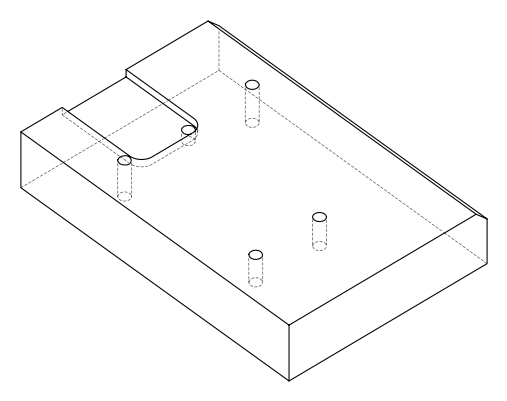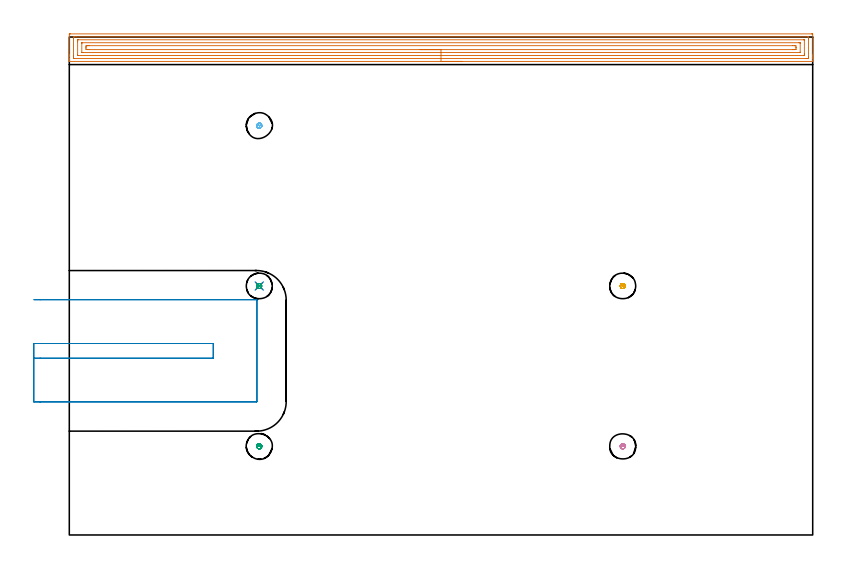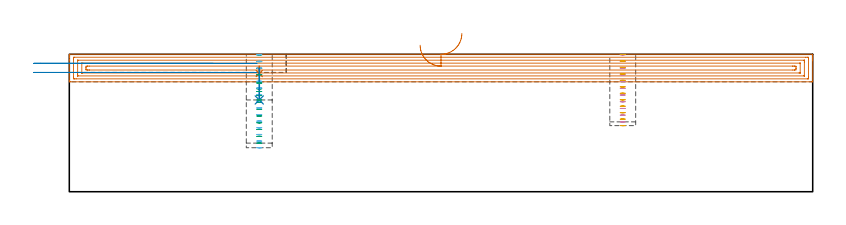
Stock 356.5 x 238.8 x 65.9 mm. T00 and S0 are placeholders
(PLAN: 9 operations, 5 tool changes, 19.2 min)
(1 AREA_MILL | FG_CHAMFER_SURFACE | UGT0205_001 | 14.52 min | 31056 mm3)
(2 MILL_SLOT | SLOT_PARTIAL_RECTANGULAR | UGT0201_006 | Follow Part, ap 7, ae 75% | 2.05 min | 68930 mm3)
(3 MILL_BLIND_HOLE_FROM_SOLID_MATERIAL | STEP1POCKET | UGT0201_128 | Spiral | 0.64 min | 5139 mm3)
(4 MILL_BLIND_HOLE_FROM_SOLID_MATERIAL_1 | STEP1POCKET_1 | UGT0201_128 | Spiral | 0.51 min | 3919 mm3)
(5 MILL_BLIND_HOLE_FROM_SOLID_MATERIAL_2 | STEP1POCKET_3 | UGT0201_128 | Spiral | 0.55 min | 4122 mm3)
(6 MILL_BLIND_HOLE_FROM_SOLID_MATERIAL_3 | STEP1POCKET_4 | UGT0201_128 | Spiral | 0.69 min | 5415 mm3)
(7 SPOT_DRILL | STEP1POCKET_2 | NXT0321_9005460120000 | 0.03 min | 0 mm3)
(8 DRILL_BLIND_HOLE_INTO_CENTER | STEP1POCKET_2 | UGT0301_225 | 0.06 min | 1118 mm3)
(9 MILL_ROUGH_BLIND_HOLE_CONTOUR | STEP1POCKET_2 | UGT0201_128 | Spiral | 0.19 min | 473 mm3)
(TOOL UGT0205_001 | Chamfer Mill 20 x 3 x 45 deg. | D20 FL50 Z2)
(TOOL UGT0201_006 | End Mill 28 mm | D28 FL25 Z2)
(TOOL UGT0201_128 | Carbide End Mill 10.0 | D10 FL15 Z4)
(TOOL NXT0321_9005460120000 | NC Spot Drill, 142deg, 12mm, Carbide, Uncoated | D12 PA142 FL30 Z2)
(TOOL UGT0301_225 | Twist Drill 11.4 mm | D11.4 PA118 FL92 Z2)
(OP 1 AREA_MILL)
G17 G21 G94 G90
T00 M6
G54
G17 G0 G90 X188.25 Y227.1 S1061 M3
G43 Z75.9 H0
G94 G1 X188.212 Z75.028 F250.
X188.098 Z74.163
X187.909 Z73.312
X187.647 Z72.48
X187.313 Z71.674
X186.91 Z70.9
X186.442 Z70.164
X185.91 Z69.472
X185.321 Z68.829
X184.678 Z68.239
X183.986 Z67.708
X183.25 Z67.24
X182.476 Z66.837
X181.67 Z66.503
X180.838 Z66.241
X179.986 Z66.052
X179.122 Z65.938
X178.25 Z65.9
X0.162
X0.01 Y227.106 Z65.893
X0. Y227.418 Z65.582
Y227.778 Z65.222
Y228.418 Z64.577
Y229.618 Z63.379
Y230.178 Z62.816
Y239.863 Z53.134
X0.003 Y240.146 Z52.851
X0.01 Y240.292 Z52.706
X0.158 Y240.299 Z52.699
X0.609 Y240.3 Z52.7
X355.891
X356.346 Y240.295 Z52.703
X356.49 Y240.292 Z52.706
X356.5 Y240.143 Z52.854
Y230.178 Z62.816
Y229.618 Z63.379
Y229.298 Z63.698
Y228.737 Z64.259
Y228.418 Z64.577
Y227.417 Z65.583
X356.49 Y227.106 Z65.893
X356.338 Y227.1 Z65.9
X178.25
Y228.514 Z64.486
X2.394 Y228.515 Z64.485
X2.294 Y228.516 Z64.484
X2.036 Y228.521 Z64.479
X2.01 Y228.605 Z64.395
X2.003 Y228.803 Z64.197
X2.001 Y229.298 Z63.702
X2. Y229.686 Z63.314
X2.001 Y238.102 Z54.898
X2.002 Y238.488 Z54.512
X2.01 Y238.872 Z54.128
X2.394 Y238.883 Z54.117
X2.493 Y238.885 Z54.115
X3.287 Y238.886 Z54.114
X354.106 Y238.885 Z54.115
X354.206 Y238.884 Z54.116
X354.464 Y238.879 Z54.121
X354.49 Y238.795 Z54.205
X354.497 Y238.597 Z54.403
X354.499 Y238.102 Z54.898
X354.5 Y237.714 Z55.286
X354.499 Y229.298 Z63.702
X354.498 Y228.912 Z64.088
X354.49 Y228.528 Z64.472
X354.106 Y228.517 Z64.483
X354.007 Y228.515 Z64.485
X353.213 Y228.514 Z64.486
X178.25
Y229.929 Z63.071
X4.179
X4.095 Y229.93 Z63.07
X4.028 Y229.933 Z63.067
X4.014 Y229.935 Z63.065
X4.01 Y229.952 Z63.048
X4.006 Y230.002 Z62.998
X4.001 Y230.178 Z62.822
X4. Y236.518 Z56.482
X4.001 Y237.222 Z55.778
X4.002 Y237.396 Z55.604
X4.01 Y237.456 Z55.544
X4.013 Y237.465 Z55.535
X4.022 Y237.468 Z55.532
X4.053 Y237.47 Z55.53
X4.179 Y237.471 Z55.529
X352.321
X352.405 Y237.47 Z55.53
X352.472 Y237.467 Z55.533
X352.486 Y237.465 Z55.535
X352.49 Y237.448 Z55.552
X352.494 Y237.398 Z55.602
X352.499 Y237.222 Z55.778
X352.5 Y230.882 Z62.118
X352.499 Y230.178 Z62.822
X352.498 Y230.004 Z62.996
X352.49 Y229.944 Z63.056
X352.487 Y229.935 Z63.065
X352.478 Y229.932 Z63.068
X352.447 Y229.93 Z63.07
X352.321 Y229.929 Z63.071
X178.25
Y231.343 Z61.657
X6.569
X6.126 Y231.345 Z61.655
X6.025 Y231.348 Z61.652
X6.011 Y231.349 Z61.651
X6.007 Y231.367 Z61.633
X6.003 Y231.415 Z61.585
X6.001 Y231.513 Z61.487
Y235.884 Z57.116
X6.002 Y235.989 Z57.011
X6.007 Y236.041 Z56.959
X6.01 Y236.049 Z56.951
X6.018 Y236.052 Z56.948
X6.051 Y236.055 Z56.945
X6.253 Y236.057 Z56.943
X349.931
X350.374 Y236.055 Z56.945
X350.475 Y236.052 Z56.948
X350.489 Y236.051 Z56.949
X350.493 Y236.033 Z56.967
X350.497 Y235.985 Z57.015
X350.499 Y235.887 Z57.113
Y231.516 Z61.484
X350.498 Y231.411 Z61.589
X350.493 Y231.359 Z61.641
X350.49 Y231.351 Z61.649
X350.482 Y231.348 Z61.652
X350.449 Y231.345 Z61.655
X350.247 Y231.343 Z61.657
X178.25
Y232.757 Z60.243
X9.535
X8.702 Y232.761 Z60.239
X8.643 Y232.764 Z60.236
X8.01 Y232.82 Z60.18
X8.002 Y233.452 Z59.548
X8.001 Y233.7 Z59.3
X8.004 Y234.33 Z58.67
X8.01 Y234.58 Z58.42
X8.586 Y234.637 Z58.363
X8.643 Y234.639 Z58.361
X9.472 Y234.643 Z58.357
X9.535
X346.965
X347.798 Y234.64 Z58.36
X347.857 Y234.636 Z58.364
X348.49 Y234.58 Z58.42
X348.498 Y233.948 Z59.052
X348.499 Y233.7 Z59.3
X348.496 Y233.07 Z59.93
X348.49 Y232.82 Z60.18
X347.914 Y232.763 Z60.237
X347.857 Y232.761 Z60.239
X347.028 Y232.757 Z60.243
X346.965
X178.25
X177.378 Z60.281
X176.514 Z60.395
X175.662 Z60.584
X174.83 Z60.846
X174.024 Z61.18
X173.25 Z61.583
X172.514 Z62.052
X171.822 Z62.583
X171.179 Z63.172
X170.59 Z63.815
X170.058 Z64.507
X169.59 Z65.243
X169.187 Z66.017
X168.853 Z66.823
X168.591 Z67.655
X168.402 Z68.507
X168.288 Z69.372
X168.25 Z70.243
G0 Z75.9
M5
M2
(OP 2 MILL_SLOT)
G17 G21 G94 G90
T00 M6
G54
G17 G0 G90 X-17. Y84.8 S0 M3
G43 Z75.9 H0
Z61.55
G94 G1 X-14. F250.
X69. F500.
Y91.8
X-14.
X-17. F250.
Y63.8
X-14.
X89.8 F500.
G3 X90. Y64. R0.2
G1 Y112.6
G3 X89.8 Y112.8 R0.2
G1 X-14.
X-17. F250.
G0 Y84.8 Z57.2
G1 X-14.
X69. F500.
Y91.8
X-14.
X-17. F250.
Y63.8
X-14.
X89.8 F500.
G3 X90. Y64. R0.2
G1 Y112.6
G3 X89.8 Y112.8 R0.2
G1 X-14.
X-17. F250.
G0 Z75.9
M5
M2
(OP 3 MILL_BLIND_HOLE_FROM_SOLID_MATERIAL)
G17 G21 G94 G90
T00 M6
G54
G17 G0 G90 X91.1 Y42.5 S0 M3
G43 Z75.9 H0
Z65.643
G94 G3 X91.7 Y43.1 R0.6 F250.
X91.1 Y43.7 R0.6
X89.9 Y42.5 R1.2
X91.1 Y43.7 R-1.2
X90.5 Y43.1 R0.6
X91.1 Y42.5 R0.6
G0 Z62.386
G3 X91.7 Y43.1 R0.6
X91.1 Y43.7 R0.6
X89.9 Y42.5 R1.2
X91.1 Y43.7 R-1.2
X90.5 Y43.1 R0.6
X91.1 Y42.5 R0.6
G0 Z59.129
G3 X91.7 Y43.1 R0.6
X91.1 Y43.7 R0.6
X89.9 Y42.5 R1.2
X91.1 Y43.7 R-1.2
X90.5 Y43.1 R0.6
X91.1 Y42.5 R0.6
G0 Z55.871
G3 X91.7 Y43.1 R0.6
X91.1 Y43.7 R0.6
X89.9 Y42.5 R1.2
X91.1 Y43.7 R-1.2
X90.5 Y43.1 R0.6
X91.1 Y42.5 R0.6
G0 Z52.614
G3 X91.7 Y43.1 R0.6
X91.1 Y43.7 R0.6
X89.9 Y42.5 R1.2
X91.1 Y43.7 R-1.2
X90.5 Y43.1 R0.6
X91.1 Y42.5 R0.6
G0 Z49.357
G3 X91.7 Y43.1 R0.6
X91.1 Y43.7 R0.6
X89.9 Y42.5 R1.2
X91.1 Y43.7 R-1.2
X90.5 Y43.1 R0.6
X91.1 Y42.5 R0.6
G0 Z46.1
G3 X91.7 Y43.1 R0.6
X91.1 Y43.7 R0.6
X89.9 Y42.5 R1.2
X91.1 Y43.7 R-1.2
X90.5 Y43.1 R0.6
X91.1 Y42.5 R0.6
G0 Z42.843
G3 X91.7 Y43.1 R0.6
X91.1 Y43.7 R0.6
X89.9 Y42.5 R1.2
X91.1 Y43.7 R-1.2
X90.5 Y43.1 R0.6
X91.1 Y42.5 R0.6
G0 Z39.586
G3 X91.7 Y43.1 R0.6
X91.1 Y43.7 R0.6
X89.9 Y42.5 R1.2
X91.1 Y43.7 R-1.2
X90.5 Y43.1 R0.6
X91.1 Y42.5 R0.6
G0 Z36.329
G3 X91.7 Y43.1 R0.6
X91.1 Y43.7 R0.6
X89.9 Y42.5 R1.2
X91.1 Y43.7 R-1.2
X90.5 Y43.1 R0.6
X91.1 Y42.5 R0.6
G0 Z33.071
G3 X91.7 Y43.1 R0.6
X91.1 Y43.7 R0.6
X89.9 Y42.5 R1.2
X91.1 Y43.7 R-1.2
X90.5 Y43.1 R0.6
X91.1 Y42.5 R0.6
G0 Z29.814
G3 X91.7 Y43.1 R0.6
X91.1 Y43.7 R0.6
X89.9 Y42.5 R1.2
X91.1 Y43.7 R-1.2
X90.5 Y43.1 R0.6
X91.1 Y42.5 R0.6
G0 Z26.557
G3 X91.7 Y43.1 R0.6
X91.1 Y43.7 R0.6
X89.9 Y42.5 R1.2
X91.1 Y43.7 R-1.2
X90.5 Y43.1 R0.6
X91.1 Y42.5 R0.6
G0 Z23.3
G3 X91.7 Y43.1 R0.6
X91.1 Y43.7 R0.6
X89.9 Y42.5 R1.2
X91.1 Y43.7 R-1.2
X90.5 Y43.1 R0.6
X91.1 Y42.5 R0.6
G0 Z75.9
M5
M2
(OP 4 MILL_BLIND_HOLE_FROM_SOLID_MATERIAL_1)
G17 G21 G94 G90
T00 M6
G54
G17 G0 G90 X265.4 Y42.5 S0 M3
G43 Z75.9 H0
Z65.682
G94 G3 X266. Y43.1 R0.6 F250.
X265.4 Y43.7 R0.6
X264.2 Y42.5 R1.2
X265.4 Y43.7 R-1.2
X264.8 Y43.1 R0.6
X265.4 Y42.5 R0.6
G0 Z62.464
G3 X266. Y43.1 R0.6
X265.4 Y43.7 R0.6
X264.2 Y42.5 R1.2
X265.4 Y43.7 R-1.2
X264.8 Y43.1 R0.6
X265.4 Y42.5 R0.6
G0 Z59.245
G3 X266. Y43.1 R0.6
X265.4 Y43.7 R0.6
X264.2 Y42.5 R1.2
X265.4 Y43.7 R-1.2
X264.8 Y43.1 R0.6
X265.4 Y42.5 R0.6
G0 Z56.027
G3 X266. Y43.1 R0.6
X265.4 Y43.7 R0.6
X264.2 Y42.5 R1.2
X265.4 Y43.7 R-1.2
X264.8 Y43.1 R0.6
X265.4 Y42.5 R0.6
G0 Z52.809
G3 X266. Y43.1 R0.6
X265.4 Y43.7 R0.6
X264.2 Y42.5 R1.2
X265.4 Y43.7 R-1.2
X264.8 Y43.1 R0.6
X265.4 Y42.5 R0.6
G0 Z49.591
G3 X266. Y43.1 R0.6
X265.4 Y43.7 R0.6
X264.2 Y42.5 R1.2
X265.4 Y43.7 R-1.2
X264.8 Y43.1 R0.6
X265.4 Y42.5 R0.6
G0 Z46.373
G3 X266. Y43.1 R0.6
X265.4 Y43.7 R0.6
X264.2 Y42.5 R1.2
X265.4 Y43.7 R-1.2
X264.8 Y43.1 R0.6
X265.4 Y42.5 R0.6
G0 Z43.155
G3 X266. Y43.1 R0.6
X265.4 Y43.7 R0.6
X264.2 Y42.5 R1.2
X265.4 Y43.7 R-1.2
X264.8 Y43.1 R0.6
X265.4 Y42.5 R0.6
G0 Z39.936
G3 X266. Y43.1 R0.6
X265.4 Y43.7 R0.6
X264.2 Y42.5 R1.2
X265.4 Y43.7 R-1.2
X264.8 Y43.1 R0.6
X265.4 Y42.5 R0.6
G0 Z36.718
G3 X266. Y43.1 R0.6
X265.4 Y43.7 R0.6
X264.2 Y42.5 R1.2
X265.4 Y43.7 R-1.2
X264.8 Y43.1 R0.6
X265.4 Y42.5 R0.6
G0 Z33.5
G3 X266. Y43.1 R0.6
X265.4 Y43.7 R0.6
X264.2 Y42.5 R1.2
X265.4 Y43.7 R-1.2
X264.8 Y43.1 R0.6
X265.4 Y42.5 R0.6
G0 Z75.9
M5
M2
(OP 5 MILL_BLIND_HOLE_FROM_SOLID_MATERIAL_2)
G17 G21 G94 G90
T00 M6
G54
G17 G0 G90 X265.4 Y119.4 S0 M3
G43 Z75.9 H0
Z65.8
G94 G3 X266. Y120. R0.6 F250.
X265.4 Y120.6 R0.6
X264.2 Y119.4 R1.2
X265.4 Y120.6 R-1.2
X264.8 Y120. R0.6
X265.4 Y119.4 R0.6
G0 Z62.7
G3 X266. Y120. R0.6
X265.4 Y120.6 R0.6
X264.2 Y119.4 R1.2
X265.4 Y120.6 R-1.2
X264.8 Y120. R0.6
X265.4 Y119.4 R0.6
G0 Z59.6
G3 X266. Y120. R0.6
X265.4 Y120.6 R0.6
X264.2 Y119.4 R1.2
X265.4 Y120.6 R-1.2
X264.8 Y120. R0.6
X265.4 Y119.4 R0.6
G0 Z56.5
G3 X266. Y120. R0.6
X265.4 Y120.6 R0.6
X264.2 Y119.4 R1.2
X265.4 Y120.6 R-1.2
X264.8 Y120. R0.6
X265.4 Y119.4 R0.6
G0 Z53.4
G3 X266. Y120. R0.6
X265.4 Y120.6 R0.6
X264.2 Y119.4 R1.2
X265.4 Y120.6 R-1.2
X264.8 Y120. R0.6
X265.4 Y119.4 R0.6
G0 Z50.3
G3 X266. Y120. R0.6
X265.4 Y120.6 R0.6
X264.2 Y119.4 R1.2
X265.4 Y120.6 R-1.2
X264.8 Y120. R0.6
X265.4 Y119.4 R0.6
G0 Z47.2
G3 X266. Y120. R0.6
X265.4 Y120.6 R0.6
X264.2 Y119.4 R1.2
X265.4 Y120.6 R-1.2
X264.8 Y120. R0.6
X265.4 Y119.4 R0.6
G0 Z44.1
G3 X266. Y120. R0.6
X265.4 Y120.6 R0.6
X264.2 Y119.4 R1.2
X265.4 Y120.6 R-1.2
X264.8 Y120. R0.6
X265.4 Y119.4 R0.6
G0 Z41.
G3 X266. Y120. R0.6
X265.4 Y120.6 R0.6
X264.2 Y119.4 R1.2
X265.4 Y120.6 R-1.2
X264.8 Y120. R0.6
X265.4 Y119.4 R0.6
G0 Z37.9
G3 X266. Y120. R0.6
X265.4 Y120.6 R0.6
X264.2 Y119.4 R1.2
X265.4 Y120.6 R-1.2
X264.8 Y120. R0.6
X265.4 Y119.4 R0.6
G0 Z34.8
G3 X266. Y120. R0.6
X265.4 Y120.6 R0.6
X264.2 Y119.4 R1.2
X265.4 Y120.6 R-1.2
X264.8 Y120. R0.6
X265.4 Y119.4 R0.6
G0 Z31.7
G3 X266. Y120. R0.6
X265.4 Y120.6 R0.6
X264.2 Y119.4 R1.2
X265.4 Y120.6 R-1.2
X264.8 Y120. R0.6
X265.4 Y119.4 R0.6
G0 Z75.9
M5
M2
(OP 6 MILL_BLIND_HOLE_FROM_SOLID_MATERIAL_3)
G17 G21 G94 G90
T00 M6
G54
G17 G0 G90 X91.1 Y196.3 S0 M3
G43 Z75.9 H0
Z65.713
G94 G3 X91.7 Y196.9 R0.6 F250.
X91.1 Y197.5 R0.6
X89.9 Y196.3 R1.2
X91.1 Y197.5 R-1.2
X90.5 Y196.9 R0.6
X91.1 Y196.3 R0.6
G0 Z62.527
G3 X91.7 Y196.9 R0.6
X91.1 Y197.5 R0.6
X89.9 Y196.3 R1.2
X91.1 Y197.5 R-1.2
X90.5 Y196.9 R0.6
X91.1 Y196.3 R0.6
G0 Z59.34
G3 X91.7 Y196.9 R0.6
X91.1 Y197.5 R0.6
X89.9 Y196.3 R1.2
X91.1 Y197.5 R-1.2
X90.5 Y196.9 R0.6
X91.1 Y196.3 R0.6
G0 Z56.153
G3 X91.7 Y196.9 R0.6
X91.1 Y197.5 R0.6
X89.9 Y196.3 R1.2
X91.1 Y197.5 R-1.2
X90.5 Y196.9 R0.6
X91.1 Y196.3 R0.6
G0 Z52.967
G3 X91.7 Y196.9 R0.6
X91.1 Y197.5 R0.6
X89.9 Y196.3 R1.2
X91.1 Y197.5 R-1.2
X90.5 Y196.9 R0.6
X91.1 Y196.3 R0.6
G0 Z49.78
G3 X91.7 Y196.9 R0.6
X91.1 Y197.5 R0.6
X89.9 Y196.3 R1.2
X91.1 Y197.5 R-1.2
X90.5 Y196.9 R0.6
X91.1 Y196.3 R0.6
G0 Z46.593
G3 X91.7 Y196.9 R0.6
X91.1 Y197.5 R0.6
X89.9 Y196.3 R1.2
X91.1 Y197.5 R-1.2
X90.5 Y196.9 R0.6
X91.1 Y196.3 R0.6
G0 Z43.407
G3 X91.7 Y196.9 R0.6
X91.1 Y197.5 R0.6
X89.9 Y196.3 R1.2
X91.1 Y197.5 R-1.2
X90.5 Y196.9 R0.6
X91.1 Y196.3 R0.6
G0 Z40.22
G3 X91.7 Y196.9 R0.6
X91.1 Y197.5 R0.6
X89.9 Y196.3 R1.2
X91.1 Y197.5 R-1.2
X90.5 Y196.9 R0.6
X91.1 Y196.3 R0.6
G0 Z37.033
G3 X91.7 Y196.9 R0.6
X91.1 Y197.5 R0.6
X89.9 Y196.3 R1.2
X91.1 Y197.5 R-1.2
X90.5 Y196.9 R0.6
X91.1 Y196.3 R0.6
G0 Z33.847
G3 X91.7 Y196.9 R0.6
X91.1 Y197.5 R0.6
X89.9 Y196.3 R1.2
X91.1 Y197.5 R-1.2
X90.5 Y196.9 R0.6
X91.1 Y196.3 R0.6
G0 Z30.66
G3 X91.7 Y196.9 R0.6
X91.1 Y197.5 R0.6
X89.9 Y196.3 R1.2
X91.1 Y197.5 R-1.2
X90.5 Y196.9 R0.6
X91.1 Y196.3 R0.6
G0 Z27.473
G3 X91.7 Y196.9 R0.6
X91.1 Y197.5 R0.6
X89.9 Y196.3 R1.2
X91.1 Y197.5 R-1.2
X90.5 Y196.9 R0.6
X91.1 Y196.3 R0.6
G0 Z24.287
G3 X91.7 Y196.9 R0.6
X91.1 Y197.5 R0.6
X89.9 Y196.3 R1.2
X91.1 Y197.5 R-1.2
X90.5 Y196.9 R0.6
X91.1 Y196.3 R0.6
G0 Z21.1
G3 X91.7 Y196.9 R0.6
X91.1 Y197.5 R0.6
X89.9 Y196.3 R1.2
X91.1 Y197.5 R-1.2
X90.5 Y196.9 R0.6
X91.1 Y196.3 R0.6
G0 Z75.9
M5
M2
(OP 7 SPOT_DRILL)
G17 G21 G94 G90
T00 M6
G54
G17 G0 G90 X91.1 Y119.4 S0 M3
G43 Z75.9 H0
G94 G81 G98 Z56.666 F250. R60.2
G80
M5
M2
(OP 8 DRILL_BLIND_HOLE_INTO_CENTER)
G17 G21 G94 G90
T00 M6
G54
G17 G0 G90 X91.1 Y119.4 S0 M3
G43 Z75.9 H0
G94 G81 G98 Z44. F250. R59.2
G80
M5
M2
(OP 9 MILL_ROUGH_BLIND_HOLE_CONTOUR)
G17 G21 G94 G90
T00 M6
G54
G17 G0 G90 X91.1 Y119.4 S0 M3
G43 Z75.9 H0
Z56.15
G94 G3 X91.7 Y120. R0.6 F250.
X91.1 Y120.6 R0.6
X89.9 Y119.4 R1.2
X91.1 Y120.6 R-1.2
X90.5 Y120. R0.6
X91.1 Y119.4 R0.6
G0 Z52.1
G3 X91.7 Y120. R0.6
X91.1 Y120.6 R0.6
X89.9 Y119.4 R1.2
X91.1 Y120.6 R-1.2
X90.5 Y120. R0.6
X91.1 Y119.4 R0.6
G0 Z48.05
G3 X91.7 Y120. R0.6
X91.1 Y120.6 R0.6
X89.9 Y119.4 R1.2
X91.1 Y120.6 R-1.2
X90.5 Y120. R0.6
X91.1 Y119.4 R0.6
G0 Z44.
G3 X91.7 Y120. R0.6
X91.1 Y120.6 R0.6
X89.9 Y119.4 R1.2
X91.1 Y120.6 R-1.2
X90.5 Y120. R0.6
X91.1 Y119.4 R0.6
G0 Z75.9
M5
M2
